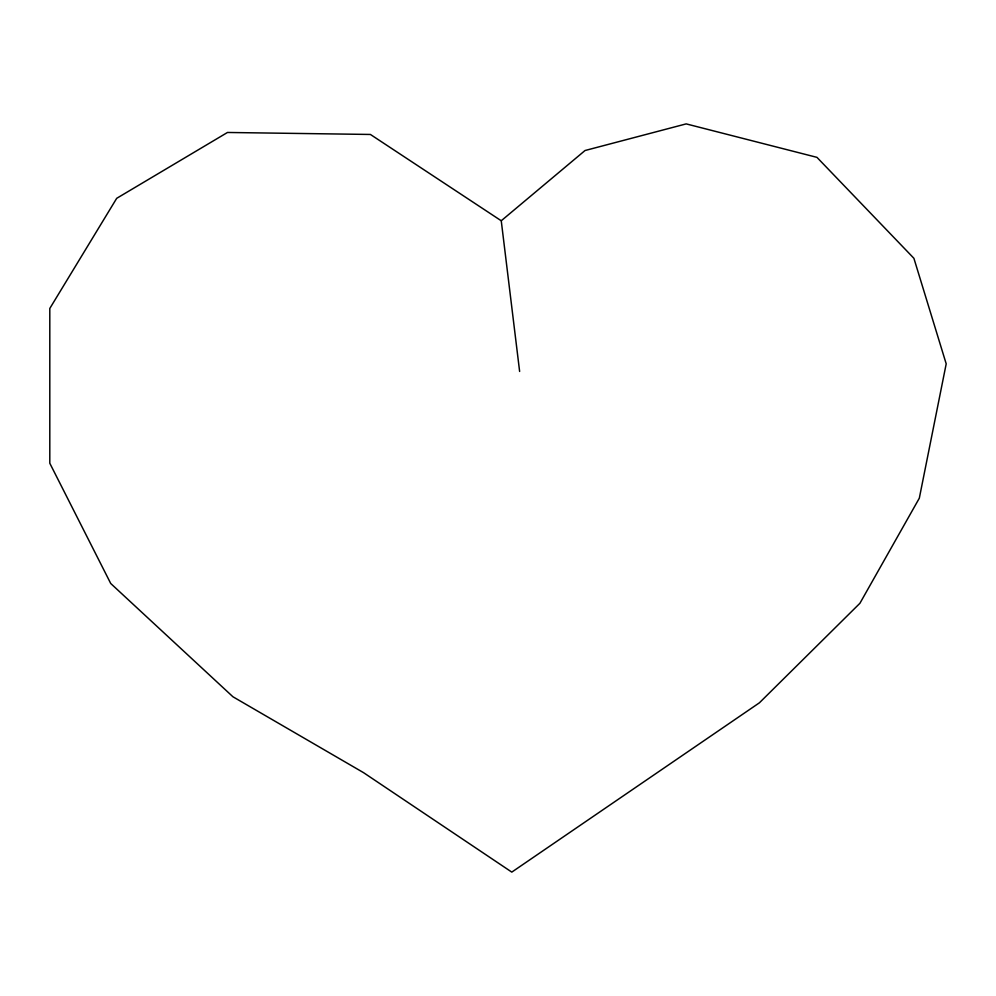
<?xml version="1.0" encoding="UTF-8"?>
<svg xmlns="http://www.w3.org/2000/svg" width="996" height="996" viewBox="0 0 996 996"><rect width="100%" height="100%" fill="white"/><g stroke="black" fill="none" stroke-linecap="round" stroke-linejoin="round"><path stroke-width="1.49" d="M501.249 220.763L585.038 150.521L686.182 123.89L816.957 157.356L913.905 258.313L946.2 363.839L919.32 498.187L859.922 603.277L759.4 702.815L511.795 872.11L363.565 772.672L232.927 696.764L110.718 583.482L49.8 463.24L49.8 308.461L116.706 198.316L227.474 132.468L370.412 134.46L501.249 220.763L519.626 371.458"/></g></svg>
